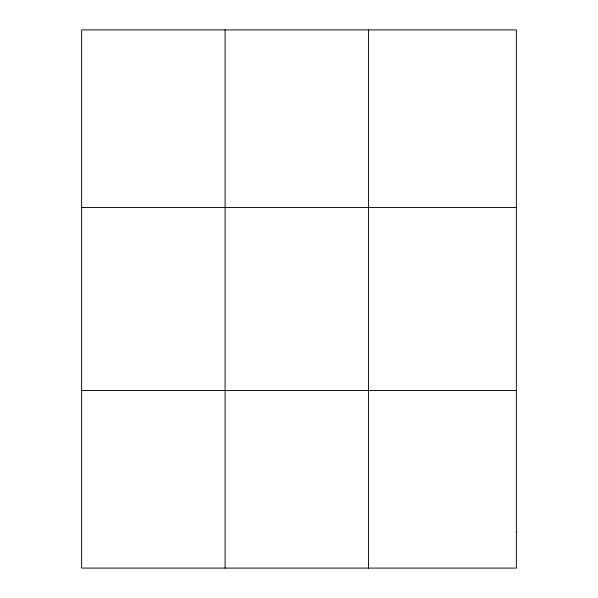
<?xml version="1.0" encoding="UTF-8"?>
<svg xmlns="http://www.w3.org/2000/svg" width="598" height="598" viewBox="0 0 598 598"><rect width="100%" height="100%" fill="white"/><g stroke="black" fill="none" stroke-linecap="round" stroke-linejoin="round"><path stroke-width="0.9" d="M225.095 568.1L225.095 29.9M368.555 568.1L368.555 29.9M81.634 207.506L516.366 207.506M81.634 390.494L516.366 390.494M516.366 532.579L516.366 568.1L81.634 568.1L81.634 29.9L516.366 29.9L516.366 532.579"/></g></svg>
